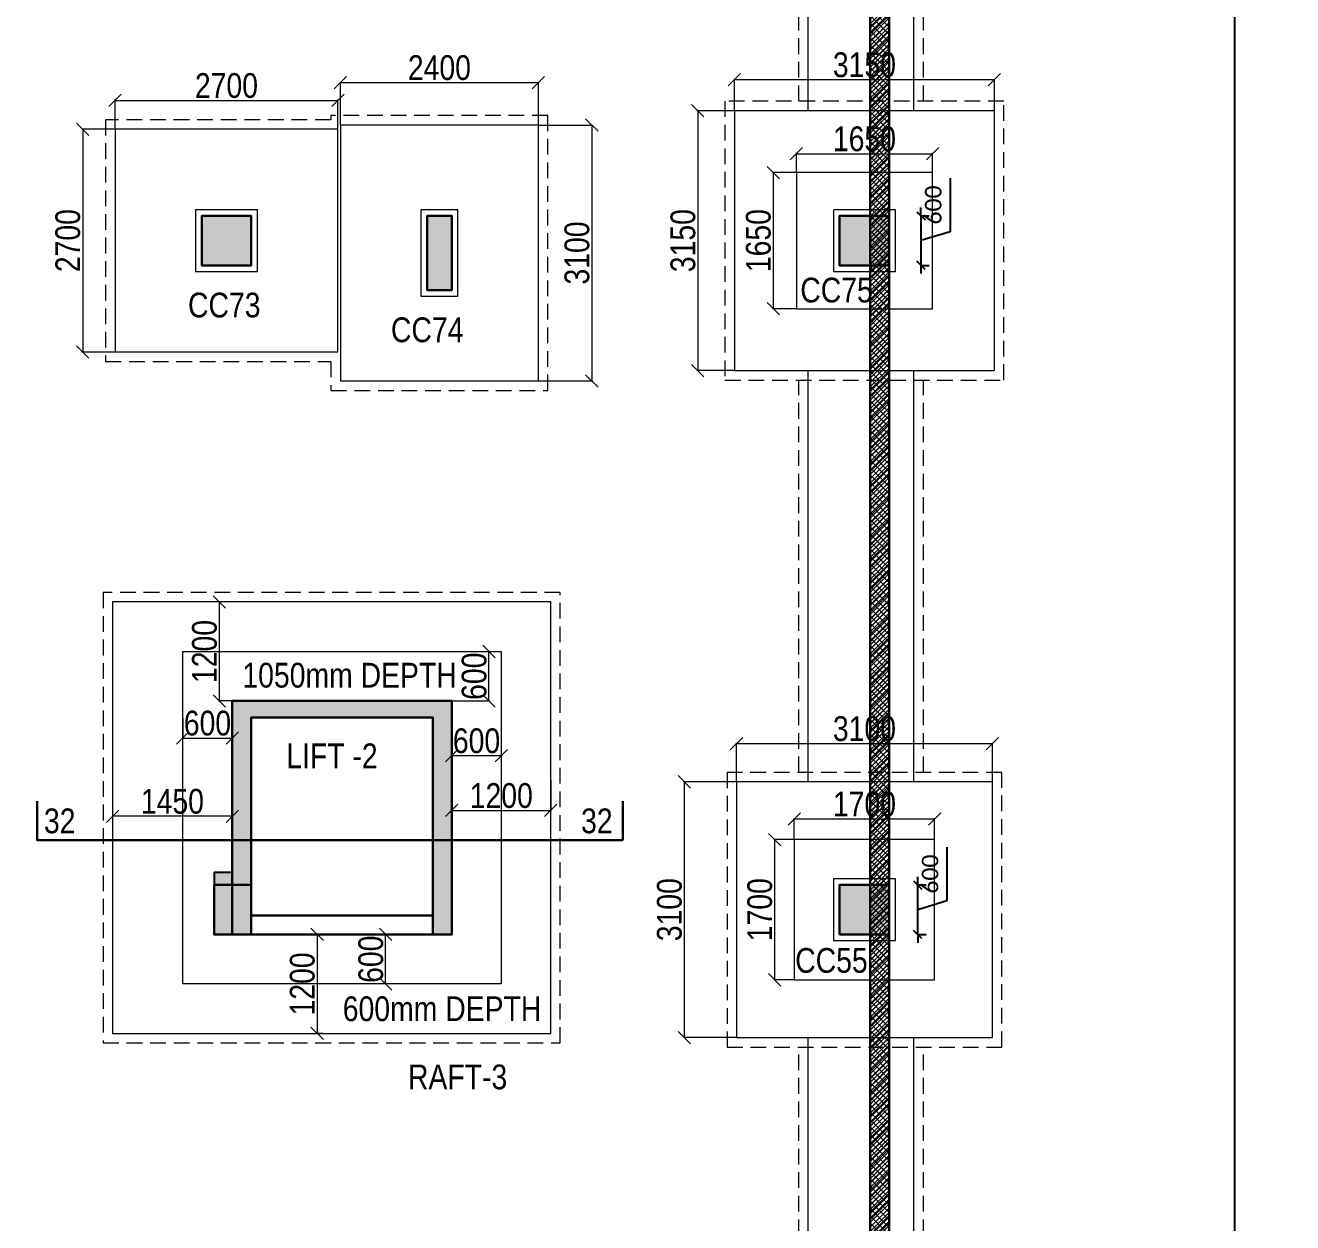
# Model space of a CAD drawing. Header units: millimetres. Extents: x 1112055 to 3390982, y -148532 to 766891.
# Drawn here: x 1983360 to 1998715, y 355322 to 369835 of the extents above; entities that cross this region are included whole.
import ezdxf

# ---------------------------------------------------------------- set-up
doc = ezdxf.new("R2010")
doc.units = ezdxf.units.MM
doc.header["$PDMODE"] = 35
doc.header["$PDSIZE"] = -25
doc.linetypes.add('DASHED2', pattern=[0.375, 0.25, -0.125])
doc.linetypes.add('Hidden', pattern=[9.525, 6.35, -3.175])
for name, color, linetype, lineweight in [('A_COL', 5, 'Continuous', 25), ('A_R.C.C', 5, 'Continuous', 25), ('B COL. NO.', 3, 'Continuous', 20), ('B FINAL COLUMN', 1, 'Continuous', 30), ('B FOOTING', 49, 'Continuous', 20), ('B FOOTING DIM', 234, 'Continuous', 9), ('B HATCH', 250, 'Continuous', 0), ('B P.C.C', 251, 'Continuous', 0), ('B TITLE BLOCK', 250, 'Continuous', 0)]:
    doc.layers.add(name, color=color, linetype=linetype, lineweight=lineweight)
for name, color, linetype, lineweight, true_color in [('A_COL HATCH', 7, 'Continuous', 0, 0xc0c0c0), ('A_R.C.C HATCH', 7, 'Continuous', 0, 0xc0c0c0), ('B Pedestal', 7, 'Continuous', 9, 0x5c8948), ('B-COL HT', 7, 'Continuous', 0, 0x4e4f45)]:
    doc.layers.add(name, color=color, linetype=linetype, lineweight=lineweight, true_color=true_color)
doc.styles.add('Cali', font='calibri.ttf')
doc.styles.add('SWINC', font='swissc.ttf')
doc.dimstyles.new('1.100', dxfattribs={"dimtxt": 200, "dimasz": 100, "dimexe": 100, "dimexo": 100, "dimgap": 100, "dimtad": 1, "dimdec": 0, "dimzin": 0, "dimdsep": 46, "dimtxsty": 'Cali', "dimblk": 'OBLIQUE', "dimcen": 0, "dimdle": 100, "dimclrd": 256, "dimclre": 256, "dimclrt": 3, "dimadec": 0, "dimazin": 0, "dimtfac": 1, "dimtdec": 0, "dimtofl": 0, "dimtmove": 1, "dimatfit": 0, "dimfxl": 100, "dimfxlon": 1, "dimtolj": 1, "dimtzin": 0, "dimlwd": -1, "dimlwe": -1, "dimarcsym": 0})
doc.dimstyles.new('BHOOMI', dxfattribs={"dimtxt": 230, "dimasz": 150, "dimexe": 10, "dimexo": 0, "dimgap": 25, "dimtad": 1, "dimdec": 0, "dimzin": 0, "dimdsep": 46, "dimtxsty": 'SWINC', "dimblk": 'OBLIQUE', "dimcen": 0.09, "dimclrd": 250, "dimclre": 250, "dimclrt": 256, "dimaunit": 1, "dimadec": 3, "dimazin": 0, "dimtfac": 1, "dimtdec": 0, "dimtofl": 0, "dimtmove": 1, "dimatfit": 3, "dimfxl": 100, "dimtolj": 1, "dimtzin": 0, "dimlwd": 9, "dimlwe": 5, "dimarcsym": 0})

# ---------------------------------------------------------------- blocks, each defined once
blk = doc.blocks.new('A$C4824')
at = {"layer": 'A_R.C.C HATCH'}
h = blk.add_hatch(dxfattribs=at)
h.set_pattern_fill('ANSI31', color=256, scale=300, style=0)
h.set_pattern_definition([(45, (33068.957, -102038.65), (-26.516504, 26.516504), [])])
h.paths.add_polyline_path([(37226, 109791), (32724, 109791), (32724, 109205), (0, 109205), (0, 0), (50920, 0), (50920, 39880), (63550, 39880), (63550, 113021), (37226, 112559)])
h.paths.add_polyline_path([(48260, 112523), (44975, 112465), (44975, 109245), (48260, 109244)], flags=16)
h.paths.add_polyline_path([(42405, 109791), (42405, 112420), (37456, 112333), (37456, 109791)], flags=0)
h.paths.add_polyline_path([(42635, 106355), (44065, 106355), (44065, 112449), (42635, 112424)], flags=0)
h.paths.add_polyline_path([(44745, 112461), (44282, 112453), (44282, 99895), (28740, 99895), (28740, 100125), (44065, 100125), (44065, 106125), (28740, 106125), (28740, 106355), (42405, 106355), (42405, 109561), (32954, 109561), (32954, 108975), (230, 108975), (230, 230), (50690, 230), (50690, 40110), (63320, 40110), (63320, 109014), (44745, 109015)], flags=16)
h.paths.add_polyline_path([(55920, 109244), (48490, 109244), (48490, 112527), (55920, 112657)], flags=16)
h.paths.add_polyline_path([(63320, 109244), (63320, 112787), (56145, 112661), (56145, 109244)], flags=16)
at = {"layer": 'A_R.C.C'}
for points in [[(37226, 109791), (32724, 109791), (32724, 109205), (0, 109205), (0, 0), (50920, 0), (50920, 39880), (63550, 39880), (63550, 113021), (37226, 112559)], [(44745, 112461), (44282, 112453), (44282, 99895), (28740, 99895), (28740, 100125), (44065, 100125), (44065, 106125), (28740, 106125), (28740, 106355), (42405, 106355), (42405, 109561), (32954, 109561), (32954, 108975), (230, 108975), (230, 230), (50690, 230), (50690, 40110), (63320, 40110), (63320, 109014), (44745, 109015)]]:
    blk.add_lwpolyline(points, close=True, dxfattribs=at)
blk = doc.blocks.new('A$C17056')
at = {"layer": 'A_COL HATCH'}
for points in [[(-7730, -6600), (-7730, -7200), (-8330, -7200), (-8330, -6600)], [(-5300, -7500), (-5600, -7500), (-5600, -6600), (-5300, -6600)], [(0, -6600), (0, -7200), (-600, -7200), (-600, -6600)], [(-5530, -12680), (-5530, -15310), (-5300, -15310), (-5300, -12480), (-7960, -12480), (-7960, -14560), (-8180, -14560), (-8180, -15310), (-7730, -15310), (-7730, -12680)], [(-600, -15310), (-600, -14710), (0, -14710), (0, -15310)]]:
    blk.add_hatch(color=256, dxfattribs=at).paths.add_polyline_path(points)
at = {"layer": 'A_COL'}
for points in [[(-7730, -6600), (-7730, -7200), (-8330, -7200), (-8330, -6600)], [(-5300, -7500), (-5600, -7500), (-5600, -6600), (-5300, -6600)], [(0, -6600), (0, -7200), (-600, -7200), (-600, -6600)], [(-5530, -12680), (-5530, -15310), (-5300, -15310), (-5300, -12480), (-7960, -12480), (-7960, -14560), (-8180, -14560), (-8180, -15310), (-7730, -15310), (-7730, -12680)], [(-600, -15310), (-600, -14710), (0, -14710), (0, -15310)]]:
    blk.add_lwpolyline(points, close=True, dxfattribs=at)
blk = doc.blocks.new('A$C4b8f6dbc')
at = {"layer": 'A_COL'}
blk.add_blockref('A$C17056', (63550, 115195), dxfattribs=at)
at = {"layer": 'A_R.C.C'}
blk.add_blockref('A$C4824', (0, 8470), dxfattribs=at)
blk = doc.blocks.new('_Oblique')
at = {"color": 0, "linetype": 'ByBlock', "lineweight": -2}
blk.add_line((-0.5, -0.5), (0.5, 0.5), dxfattribs=at)
blk = doc.blocks.new('*D2049')
at = {"layer": 'B FOOTING DIM', "color": 250, "lineweight": 5, "ltscale": 0.5, "transparency": 16777216}
for p, q in [((1992702, 368050), (1992702, 368288)), ((1992702, 368278), (1994352, 368278)), ((1994352, 368050), (1994352, 368288))]:
    blk.add_line(p, q, dxfattribs=at)
at = {"layer": 'Defpoints', "color": 0, "lineweight": 30, "ltscale": 0.5, "transparency": 16777216}
for p in [(1994352, 368278), (1992702, 368050), (1994352, 368050)]:
    blk.add_point(p, dxfattribs=at)
at = {"layer": 'B FOOTING DIM', "color": 250, "lineweight": 5, "ltscale": 0.5, "transparency": 16777216, "xscale": 150, "yscale": 150, "zscale": 150, "rotation": 180}
blk.add_blockref('_Oblique', (1992702, 368278), dxfattribs=at)
at = {"layer": 'B FOOTING DIM', "color": 250, "lineweight": 5, "ltscale": 0.5, "transparency": 16777216, "xscale": 150, "yscale": 150, "zscale": 150}
blk.add_blockref('_Oblique', (1994352, 368278), dxfattribs=at)
at = {"layer": 'B FOOTING DIM', "ltscale": 0.5, "transparency": 16777216, "insert": (1993527, 368457), "char_height": 300, "attachment_point": 5, "style": 'SWINC'}
blk.add_mtext('\\A1;1650', dxfattribs=at)
blk = doc.blocks.new('*D2050')
at = {"layer": 'B FOOTING DIM', "color": 250, "lineweight": 5, "ltscale": 0.5, "transparency": 16777216}
for p, q in [((1992702, 368050), (1992412, 368050)), ((1992422, 368050), (1992422, 366400)), ((1992702, 366400), (1992412, 366400))]:
    blk.add_line(p, q, dxfattribs=at)
at = {"layer": 'Defpoints', "color": 0, "lineweight": 30, "ltscale": 0.5, "transparency": 16777216}
for p in [(1992702, 368050), (1992422, 366400), (1992702, 366400)]:
    blk.add_point(p, dxfattribs=at)
at = {"layer": 'B FOOTING DIM', "color": 250, "lineweight": 5, "ltscale": 0.5, "transparency": 16777216, "xscale": 150, "yscale": 150, "zscale": 150}
for p, rotation in [((1992422, 368050), 90), ((1992422, 366400), 270)]:
    blk.add_blockref('_Oblique', p, dxfattribs=dict(at, rotation=rotation))
at = {"layer": 'B FOOTING DIM', "ltscale": 0.5, "transparency": 16777216, "insert": (1992243, 367225), "char_height": 300, "attachment_point": 5, "rotation": 90, "style": 'SWINC'}
blk.add_mtext('\\A1;1650', dxfattribs=at)
blk = doc.blocks.new('*D2051')
at = {"layer": 'B FOOTING DIM', "color": 250, "lineweight": 5, "ltscale": 0.5, "transparency": 16777216}
for p, q in [((1991952, 368800), (1991952, 369186)), ((1991952, 369176), (1995102, 369176)), ((1995102, 368800), (1995102, 369186))]:
    blk.add_line(p, q, dxfattribs=at)
at = {"layer": 'Defpoints', "color": 0, "lineweight": 30, "ltscale": 0.5, "transparency": 16777216}
for p in [(1995102, 369176), (1991952, 368800), (1995102, 368800)]:
    blk.add_point(p, dxfattribs=at)
at = {"layer": 'B FOOTING DIM', "color": 250, "lineweight": 5, "ltscale": 0.5, "transparency": 16777216, "xscale": 150, "yscale": 150, "zscale": 150, "rotation": 180}
blk.add_blockref('_Oblique', (1991952, 369176), dxfattribs=at)
at = {"layer": 'B FOOTING DIM', "color": 250, "lineweight": 5, "ltscale": 0.5, "transparency": 16777216, "xscale": 150, "yscale": 150, "zscale": 150}
blk.add_blockref('_Oblique', (1995102, 369176), dxfattribs=at)
at = {"layer": 'B FOOTING DIM', "ltscale": 0.5, "transparency": 16777216, "insert": (1993527, 369355), "char_height": 300, "attachment_point": 5, "style": 'SWINC'}
blk.add_mtext('\\A1;3150', dxfattribs=at)
blk = doc.blocks.new('*D2052')
at = {"layer": 'B FOOTING DIM', "color": 250, "lineweight": 5, "ltscale": 0.5, "transparency": 16777216}
for p, q in [((1991952, 368800), (1991498, 368800)), ((1991508, 368800), (1991508, 365650)), ((1991952, 365650), (1991498, 365650))]:
    blk.add_line(p, q, dxfattribs=at)
at = {"layer": 'Defpoints', "color": 0, "lineweight": 30, "ltscale": 0.5, "transparency": 16777216}
for p in [(1991952, 368800), (1991508, 365650), (1991952, 365650)]:
    blk.add_point(p, dxfattribs=at)
at = {"layer": 'B FOOTING DIM', "color": 250, "lineweight": 5, "ltscale": 0.5, "transparency": 16777216, "xscale": 150, "yscale": 150, "zscale": 150}
for p, rotation in [((1991508, 368800), 90), ((1991508, 365650), 270)]:
    blk.add_blockref('_Oblique', p, dxfattribs=dict(at, rotation=rotation))
at = {"layer": 'B FOOTING DIM', "ltscale": 0.5, "transparency": 16777216, "insert": (1991329, 367225), "char_height": 300, "attachment_point": 5, "rotation": 90, "style": 'SWINC'}
blk.add_mtext('\\A1;3150', dxfattribs=at)
blk = doc.blocks.new('*D2060')
at = {"layer": 'B FOOTING DIM', "color": 250, "lineweight": 5, "ltscale": 0.5, "transparency": 16777216}
for p, q in [((1991977, 360665), (1991977, 361139)), ((1991977, 361129), (1995077, 361129)), ((1995077, 360665), (1995077, 361139))]:
    blk.add_line(p, q, dxfattribs=at)
at = {"layer": 'Defpoints', "color": 0, "lineweight": 30, "ltscale": 0.5, "transparency": 16777216}
for p in [(1995077, 361129), (1991977, 360665), (1995077, 360665)]:
    blk.add_point(p, dxfattribs=at)
at = {"layer": 'B FOOTING DIM', "color": 250, "lineweight": 5, "ltscale": 0.5, "transparency": 16777216, "xscale": 150, "yscale": 150, "zscale": 150, "rotation": 180}
blk.add_blockref('_Oblique', (1991977, 361129), dxfattribs=at)
at = {"layer": 'B FOOTING DIM', "color": 250, "lineweight": 5, "ltscale": 0.5, "transparency": 16777216, "xscale": 150, "yscale": 150, "zscale": 150}
blk.add_blockref('_Oblique', (1995077, 361129), dxfattribs=at)
at = {"layer": 'B FOOTING DIM', "ltscale": 0.5, "transparency": 16777216, "insert": (1993527, 361308), "char_height": 300, "attachment_point": 5, "style": 'SWINC'}
blk.add_mtext('\\A1;3100', dxfattribs=at)
blk = doc.blocks.new('*D2061')
at = {"layer": 'B FOOTING DIM', "color": 250, "lineweight": 5, "ltscale": 0.5, "transparency": 16777216}
for p, q in [((1991977, 360665), (1991334, 360665)), ((1991344, 360665), (1991344, 357565)), ((1991977, 357565), (1991334, 357565))]:
    blk.add_line(p, q, dxfattribs=at)
at = {"layer": 'Defpoints', "color": 0, "lineweight": 30, "ltscale": 0.5, "transparency": 16777216}
for p in [(1991977, 360665), (1991344, 357565), (1991977, 357565)]:
    blk.add_point(p, dxfattribs=at)
at = {"layer": 'B FOOTING DIM', "color": 250, "lineweight": 5, "ltscale": 0.5, "transparency": 16777216, "xscale": 150, "yscale": 150, "zscale": 150}
for p, rotation in [((1991344, 360665), 90), ((1991344, 357565), 270)]:
    blk.add_blockref('_Oblique', p, dxfattribs=dict(at, rotation=rotation))
at = {"layer": 'B FOOTING DIM', "ltscale": 0.5, "transparency": 16777216, "insert": (1991165, 359115), "char_height": 300, "attachment_point": 5, "rotation": 90, "style": 'SWINC'}
blk.add_mtext('\\A1;3100', dxfattribs=at)
blk = doc.blocks.new('*D2062')
at = {"layer": 'B FOOTING DIM', "color": 250, "lineweight": 5, "ltscale": 0.5, "transparency": 16777216}
for p, q in [((1992677, 359965), (1992429, 359965)), ((1992439, 359965), (1992439, 358265)), ((1992677, 358265), (1992429, 358265))]:
    blk.add_line(p, q, dxfattribs=at)
at = {"layer": 'Defpoints', "color": 0, "lineweight": 30, "ltscale": 0.5, "transparency": 16777216}
for p in [(1992677, 359965), (1992439, 358265), (1992677, 358265)]:
    blk.add_point(p, dxfattribs=at)
at = {"layer": 'B FOOTING DIM', "color": 250, "lineweight": 5, "ltscale": 0.5, "transparency": 16777216, "xscale": 150, "yscale": 150, "zscale": 150}
for p, rotation in [((1992439, 359965), 90), ((1992439, 358265), 270)]:
    blk.add_blockref('_Oblique', p, dxfattribs=dict(at, rotation=rotation))
at = {"layer": 'B FOOTING DIM', "ltscale": 0.5, "transparency": 16777216, "insert": (1992260, 359115), "char_height": 300, "attachment_point": 5, "rotation": 90, "style": 'SWINC'}
blk.add_mtext('\\A1;1700', dxfattribs=at)
blk = doc.blocks.new('*D2063')
at = {"layer": 'B FOOTING DIM', "color": 250, "lineweight": 5, "ltscale": 0.5, "transparency": 16777216}
for p, q in [((1992677, 359965), (1992677, 360225)), ((1992677, 360215), (1994377, 360215)), ((1994377, 359965), (1994377, 360225))]:
    blk.add_line(p, q, dxfattribs=at)
at = {"layer": 'Defpoints', "color": 0, "lineweight": 30, "ltscale": 0.5, "transparency": 16777216}
for p in [(1994377, 360215), (1992677, 359965), (1994377, 359965)]:
    blk.add_point(p, dxfattribs=at)
at = {"layer": 'B FOOTING DIM', "color": 250, "lineweight": 5, "ltscale": 0.5, "transparency": 16777216, "xscale": 150, "yscale": 150, "zscale": 150, "rotation": 180}
blk.add_blockref('_Oblique', (1992677, 360215), dxfattribs=at)
at = {"layer": 'B FOOTING DIM', "color": 250, "lineweight": 5, "ltscale": 0.5, "transparency": 16777216, "xscale": 150, "yscale": 150, "zscale": 150}
blk.add_blockref('_Oblique', (1994377, 360215), dxfattribs=at)
at = {"layer": 'B FOOTING DIM', "ltscale": 0.5, "transparency": 16777216, "insert": (1993527, 360394), "char_height": 300, "attachment_point": 5, "style": 'SWINC'}
blk.add_mtext('\\A1;1700', dxfattribs=at)
blk = doc.blocks.new('*D1980')
at = {"layer": 'B FOOTING DIM', "color": 250, "lineweight": 5, "ltscale": 0.5, "transparency": 16777216}
for p, q in [((1984447, 368575), (1984447, 368934)), ((1984447, 368924), (1987147, 368924)), ((1987147, 368575), (1987147, 368934))]:
    blk.add_line(p, q, dxfattribs=at)
at = {"layer": 'Defpoints', "color": 0, "lineweight": 30, "ltscale": 0.5, "transparency": 16777216}
for p in [(1987147, 368924), (1984447, 368575), (1987147, 368575)]:
    blk.add_point(p, dxfattribs=at)
at = {"layer": 'B FOOTING DIM', "color": 250, "lineweight": 5, "ltscale": 0.5, "transparency": 16777216, "xscale": 150, "yscale": 150, "zscale": 150, "rotation": 180}
blk.add_blockref('_Oblique', (1984447, 368924), dxfattribs=at)
at = {"layer": 'B FOOTING DIM', "color": 250, "lineweight": 5, "ltscale": 0.5, "transparency": 16777216, "xscale": 150, "yscale": 150, "zscale": 150}
blk.add_blockref('_Oblique', (1987147, 368924), dxfattribs=at)
at = {"layer": 'B FOOTING DIM', "ltscale": 0.5, "transparency": 16777216, "insert": (1985797, 369103), "char_height": 300, "attachment_point": 5, "style": 'SWINC'}
blk.add_mtext('\\A1;2700', dxfattribs=at)
blk = doc.blocks.new('*D1981')
at = {"layer": 'B FOOTING DIM', "color": 250, "lineweight": 5, "ltscale": 0.5, "transparency": 16777216}
for p, q in [((1984447, 368575), (1984045, 368575)), ((1984055, 368575), (1984055, 365875)), ((1984447, 365875), (1984045, 365875))]:
    blk.add_line(p, q, dxfattribs=at)
at = {"layer": 'Defpoints', "color": 0, "lineweight": 30, "ltscale": 0.5, "transparency": 16777216}
for p in [(1984447, 368575), (1984055, 365875), (1984447, 365875)]:
    blk.add_point(p, dxfattribs=at)
at = {"layer": 'B FOOTING DIM', "color": 250, "lineweight": 5, "ltscale": 0.5, "transparency": 16777216, "xscale": 150, "yscale": 150, "zscale": 150}
for p, rotation in [((1984055, 368575), 90), ((1984055, 365875), 270)]:
    blk.add_blockref('_Oblique', p, dxfattribs=dict(at, rotation=rotation))
at = {"layer": 'B FOOTING DIM', "ltscale": 0.5, "transparency": 16777216, "insert": (1983876, 367225), "char_height": 300, "attachment_point": 5, "rotation": 90, "style": 'SWINC'}
blk.add_mtext('\\A1;2700', dxfattribs=at)
blk = doc.blocks.new('*D1982')
at = {"layer": 'B FOOTING DIM', "color": 250, "lineweight": 5, "ltscale": 0.5, "transparency": 16777216}
for p, q in [((1987177, 368625), (1987177, 369151)), ((1987177, 369141), (1989577, 369141)), ((1989577, 368625), (1989577, 369151))]:
    blk.add_line(p, q, dxfattribs=at)
at = {"layer": 'Defpoints', "color": 0, "lineweight": 30, "ltscale": 0.5, "transparency": 16777216}
for p in [(1989577, 369141), (1987177, 368625), (1989577, 368625)]:
    blk.add_point(p, dxfattribs=at)
at = {"layer": 'B FOOTING DIM', "color": 250, "lineweight": 5, "ltscale": 0.5, "transparency": 16777216, "xscale": 150, "yscale": 150, "zscale": 150, "rotation": 180}
blk.add_blockref('_Oblique', (1987177, 369141), dxfattribs=at)
at = {"layer": 'B FOOTING DIM', "color": 250, "lineweight": 5, "ltscale": 0.5, "transparency": 16777216, "xscale": 150, "yscale": 150, "zscale": 150}
blk.add_blockref('_Oblique', (1989577, 369141), dxfattribs=at)
at = {"layer": 'B FOOTING DIM', "ltscale": 0.5, "transparency": 16777216, "insert": (1988377, 369320), "char_height": 300, "attachment_point": 5, "style": 'SWINC'}
blk.add_mtext('\\A1;2400', dxfattribs=at)
blk = doc.blocks.new('*D1983')
at = {"layer": 'B FOOTING DIM', "color": 250, "lineweight": 5, "ltscale": 0.5, "transparency": 16777216}
for p, q in [((1989577, 368625), (1990234, 368625)), ((1990224, 368625), (1990224, 365525)), ((1989577, 365525), (1990234, 365525))]:
    blk.add_line(p, q, dxfattribs=at)
at = {"layer": 'Defpoints', "color": 0, "lineweight": 30, "ltscale": 0.5, "transparency": 16777216}
for p in [(1989577, 368625), (1989577, 365525), (1990224, 365525)]:
    blk.add_point(p, dxfattribs=at)
at = {"layer": 'B FOOTING DIM', "color": 250, "lineweight": 5, "ltscale": 0.5, "transparency": 16777216, "xscale": 150, "yscale": 150, "zscale": 150}
for p, rotation in [((1990224, 368625), 90), ((1990224, 365525), 270)]:
    blk.add_blockref('_Oblique', p, dxfattribs=dict(at, rotation=rotation))
at = {"layer": 'B FOOTING DIM', "ltscale": 0.5, "transparency": 16777216, "insert": (1990045, 367075), "char_height": 300, "attachment_point": 5, "rotation": 90, "style": 'SWINC'}
blk.add_mtext('\\A1;3100', dxfattribs=at)
blk = doc.blocks.new('*D1832')
at = {"layer": 'B FOOTING DIM', "color": 250, "lineweight": 5, "ltscale": 0.5, "transparency": 16777216}
for p, q in [((1985742, 362845), (1985701, 362845)), ((1985711, 361645), (1985711, 362845)), ((1985867, 361645), (1985701, 361645))]:
    blk.add_line(p, q, dxfattribs=at)
at = {"layer": 'Defpoints', "color": 0, "lineweight": 30, "ltscale": 0.5, "transparency": 16777216}
for p in [(1985711, 362845), (1985742, 362845), (1985867, 361645)]:
    blk.add_point(p, dxfattribs=at)
at = {"layer": 'B FOOTING DIM', "color": 250, "lineweight": 5, "ltscale": 0.5, "transparency": 16777216, "xscale": 150, "yscale": 150, "zscale": 150}
for p, rotation in [((1985711, 362845), 90), ((1985711, 361645), 270)]:
    blk.add_blockref('_Oblique', p, dxfattribs=dict(at, rotation=rotation))
at = {"layer": 'B FOOTING DIM', "ltscale": 0.5, "transparency": 16777216, "insert": (1985532, 362245), "char_height": 300, "attachment_point": 5, "rotation": 90, "style": 'SWINC'}
blk.add_mtext('\\A1;1200', dxfattribs=at)
blk = doc.blocks.new('*D1833')
at = {"layer": 'B FOOTING DIM', "color": 250, "lineweight": 5, "ltscale": 0.5, "transparency": 16777216}
for p, q in [((1984417, 360348), (1984417, 360238)), ((1985867, 360248), (1984417, 360248)), ((1985867, 360348), (1985867, 360238))]:
    blk.add_line(p, q, dxfattribs=at)
at = {"layer": 'Defpoints', "color": 0, "lineweight": 30, "ltscale": 0.5, "transparency": 16777216}
for p in [(1984417, 360348), (1984417, 360248), (1985867, 360348)]:
    blk.add_point(p, dxfattribs=at)
at = {"layer": 'B FOOTING DIM', "color": 250, "lineweight": 5, "ltscale": 0.5, "transparency": 16777216, "xscale": 150, "yscale": 150, "zscale": 150, "rotation": 180}
blk.add_blockref('_Oblique', (1984417, 360248), dxfattribs=at)
at = {"layer": 'B FOOTING DIM', "color": 250, "lineweight": 5, "ltscale": 0.5, "transparency": 16777216, "xscale": 150, "yscale": 150, "zscale": 150}
blk.add_blockref('_Oblique', (1985867, 360248), dxfattribs=at)
at = {"layer": 'B FOOTING DIM', "ltscale": 0.5, "transparency": 16777216, "insert": (1985142, 360427), "char_height": 300, "attachment_point": 5, "style": 'SWINC'}
blk.add_mtext('\\A1;1450', dxfattribs=at)
blk = doc.blocks.new('*D2190')
at = {"layer": 'B FOOTING DIM', "color": 250, "lineweight": 5, "ltscale": 0.5, "transparency": 16777216}
for p, q in [((1988527, 360688), (1988527, 360308)), ((1989727, 360688), (1989727, 360308)), ((1988527, 360318), (1989727, 360318))]:
    blk.add_line(p, q, dxfattribs=at)
at = {"layer": 'Defpoints', "color": 0, "lineweight": 30, "ltscale": 0.5, "transparency": 16777216}
for p in [(1988527, 360688), (1989727, 360688), (1989727, 360318)]:
    blk.add_point(p, dxfattribs=at)
at = {"layer": 'B FOOTING DIM', "color": 250, "lineweight": 5, "ltscale": 0.5, "transparency": 16777216, "xscale": 150, "yscale": 150, "zscale": 150, "rotation": 180}
blk.add_blockref('_Oblique', (1988527, 360318), dxfattribs=at)
at = {"layer": 'B FOOTING DIM', "color": 250, "lineweight": 5, "ltscale": 0.5, "transparency": 16777216, "xscale": 150, "yscale": 150, "zscale": 150}
blk.add_blockref('_Oblique', (1989727, 360318), dxfattribs=at)
at = {"layer": 'B FOOTING DIM', "ltscale": 0.5, "transparency": 16777216, "insert": (1989127, 360497), "char_height": 300, "attachment_point": 5, "style": 'SWINC'}
blk.add_mtext('\\A1;1200', dxfattribs=at)
blk = doc.blocks.new('*D2198')
at = {"layer": 'B FOOTING DIM', "color": 250, "lineweight": 5, "ltscale": 0.5, "transparency": 16777216}
for p, q in [((1986966, 358815), (1986886, 358815)), ((1986896, 358815), (1986896, 357615)), ((1986966, 357615), (1986886, 357615))]:
    blk.add_line(p, q, dxfattribs=at)
at = {"layer": 'Defpoints', "color": 0, "lineweight": 30, "ltscale": 0.5, "transparency": 16777216}
for p in [(1986966, 358815), (1986896, 357615), (1986966, 357615)]:
    blk.add_point(p, dxfattribs=at)
at = {"layer": 'B FOOTING DIM', "color": 250, "lineweight": 5, "ltscale": 0.5, "transparency": 16777216, "xscale": 150, "yscale": 150, "zscale": 150}
for p, rotation in [((1986896, 358815), 90), ((1986896, 357615), 270)]:
    blk.add_blockref('_Oblique', p, dxfattribs=dict(at, rotation=rotation))
at = {"layer": 'B FOOTING DIM', "ltscale": 0.5, "transparency": 16777216, "insert": (1986717, 358215), "char_height": 300, "attachment_point": 5, "rotation": 90, "style": 'SWINC'}
blk.add_mtext('\\A1;1200', dxfattribs=at)
blk = doc.blocks.new('*D1850')
at = {"layer": 'B FOOTING DIM', "color": 250, "lineweight": 5, "ltscale": 0.5, "transparency": 16777216}
for p, q in [((1987726, 358815), (1987736, 358815)), ((1987726, 358215), (1987726, 358815)), ((1987726, 358215), (1987736, 358215))]:
    blk.add_line(p, q, dxfattribs=at)
at = {"layer": 'Defpoints', "color": 0, "lineweight": 30, "ltscale": 0.5, "transparency": 16777216}
for p in [(1987726, 358815), (1987726, 358815), (1987726, 358215)]:
    blk.add_point(p, dxfattribs=at)
at = {"layer": 'B FOOTING DIM', "color": 250, "lineweight": 5, "ltscale": 0.5, "transparency": 16777216, "xscale": 150, "yscale": 150, "zscale": 150}
for p, rotation in [((1987726, 358815), 90), ((1987726, 358215), 270)]:
    blk.add_blockref('_Oblique', p, dxfattribs=dict(at, rotation=rotation))
at = {"layer": 'B FOOTING DIM', "ltscale": 0.5, "transparency": 16777216, "insert": (1987547, 358515), "char_height": 300, "attachment_point": 5, "rotation": 90, "style": 'SWINC'}
blk.add_mtext('\\A1;600', dxfattribs=at)
blk = doc.blocks.new('*D1851')
at = {"layer": 'B FOOTING DIM', "color": 250, "lineweight": 5, "ltscale": 0.5, "transparency": 16777216}
for p, q in [((1985267, 361438), (1985267, 361186)), ((1985867, 361438), (1985867, 361186)), ((1985267, 361196), (1985867, 361196))]:
    blk.add_line(p, q, dxfattribs=at)
at = {"layer": 'Defpoints', "color": 0, "lineweight": 30, "ltscale": 0.5, "transparency": 16777216}
for p in [(1985267, 361438), (1985867, 361438), (1985867, 361196)]:
    blk.add_point(p, dxfattribs=at)
at = {"layer": 'B FOOTING DIM', "color": 250, "lineweight": 5, "ltscale": 0.5, "transparency": 16777216, "xscale": 150, "yscale": 150, "zscale": 150, "rotation": 180}
blk.add_blockref('_Oblique', (1985267, 361196), dxfattribs=at)
at = {"layer": 'B FOOTING DIM', "color": 250, "lineweight": 5, "ltscale": 0.5, "transparency": 16777216, "xscale": 150, "yscale": 150, "zscale": 150}
blk.add_blockref('_Oblique', (1985867, 361196), dxfattribs=at)
at = {"layer": 'B FOOTING DIM', "ltscale": 0.5, "transparency": 16777216, "insert": (1985567, 361375), "char_height": 300, "attachment_point": 5, "style": 'SWINC'}
blk.add_mtext('\\A1;600', dxfattribs=at)
blk = doc.blocks.new('*D1852')
at = {"layer": 'B FOOTING DIM', "color": 250, "lineweight": 5, "ltscale": 0.5, "transparency": 16777216}
for p, q in [((1988527, 361224), (1988527, 360972)), ((1989127, 361224), (1989127, 360972)), ((1989127, 360982), (1988527, 360982))]:
    blk.add_line(p, q, dxfattribs=at)
at = {"layer": 'Defpoints', "color": 0, "lineweight": 30, "ltscale": 0.5, "transparency": 16777216}
for p in [(1988527, 361224), (1989127, 361224), (1988527, 360982)]:
    blk.add_point(p, dxfattribs=at)
at = {"layer": 'B FOOTING DIM', "color": 250, "lineweight": 5, "ltscale": 0.5, "transparency": 16777216, "xscale": 150, "yscale": 150, "zscale": 150, "rotation": 180}
blk.add_blockref('_Oblique', (1988527, 360982), dxfattribs=at)
at = {"layer": 'B FOOTING DIM', "color": 250, "lineweight": 5, "ltscale": 0.5, "transparency": 16777216, "xscale": 150, "yscale": 150, "zscale": 150}
blk.add_blockref('_Oblique', (1989127, 360982), dxfattribs=at)
at = {"layer": 'B FOOTING DIM', "ltscale": 0.5, "transparency": 16777216, "insert": (1988827, 361161), "char_height": 300, "attachment_point": 5, "style": 'SWINC'}
blk.add_mtext('\\A1;600', dxfattribs=at)
blk = doc.blocks.new('*D1899')
at = {"layer": 'B FOOTING DIM', "color": 250, "lineweight": 5, "ltscale": 0.5, "transparency": 16777216}
for p, q in [((1988527, 362245), (1988988, 362245)), ((1988978, 361645), (1988978, 362245)), ((1988527, 361645), (1988988, 361645))]:
    blk.add_line(p, q, dxfattribs=at)
at = {"layer": 'Defpoints', "color": 0, "lineweight": 30, "ltscale": 0.5, "transparency": 16777216}
for p in [(1988527, 362245), (1988978, 362245), (1988527, 361645)]:
    blk.add_point(p, dxfattribs=at)
at = {"layer": 'B FOOTING DIM', "color": 250, "lineweight": 5, "ltscale": 0.5, "transparency": 16777216, "xscale": 150, "yscale": 150, "zscale": 150}
for p, rotation in [((1988978, 362245), 90), ((1988978, 361645), 270)]:
    blk.add_blockref('_Oblique', p, dxfattribs=dict(at, rotation=rotation))
at = {"layer": 'B FOOTING DIM', "ltscale": 0.5, "transparency": 16777216, "insert": (1988799, 361945), "char_height": 300, "attachment_point": 5, "rotation": 90, "style": 'SWINC'}
blk.add_mtext('\\A1;600', dxfattribs=at)
blk = doc.blocks.new('*D3073')
at = {"transparency": 16777216}
for p, q in [((1998010, 376514), (1998010, 332180)), ((1998010, 376414), (1998110, 376414)), ((1998010, 332280), (1998110, 332280))]:
    blk.add_line(p, q, dxfattribs=at)
at = {"layer": 'Defpoints', "color": 0, "transparency": 16777216}
for p in [(1993597, 376414), (1993597, 332280), (1998010, 332280)]:
    blk.add_point(p, dxfattribs=at)
at = {"transparency": 16777216, "xscale": 100, "yscale": 100, "zscale": 100}
for p, rotation in [((1998010, 376414), 90), ((1998010, 332280), 270)]:
    blk.add_blockref('_Oblique', p, dxfattribs=dict(at, rotation=rotation))
at = {"color": 3, "transparency": 16777216, "insert": (1997808, 354347), "char_height": 200, "attachment_point": 5, "rotation": 90, "style": 'Cali'}
blk.add_mtext('\\A1;44134', dxfattribs=at)
blk = doc.blocks.new('*D3078')
at = {"transparency": 16777216}
for p, q in [((1994526, 359873), (1994526, 359221)), ((1994173, 359415), (1994173, 359515)), ((1994173, 359415), (1994273, 359415)), ((1994173, 358815), (1994173, 359415)), ((1994526, 359221), (1994173, 359115)), ((1994173, 358815), (1994273, 358815)), ((1994173, 358815), (1994173, 358715))]:
    blk.add_line(p, q, dxfattribs=at)
at = {"layer": 'Defpoints', "color": 0, "transparency": 16777216}
for p in [(1993827, 359415), (1994173, 359415), (1993827, 358815)]:
    blk.add_point(p, dxfattribs=at)
at = {"transparency": 16777216, "xscale": 100, "yscale": 100, "zscale": 100}
for p, rotation in [((1994173, 359415), 270), ((1994173, 358815), 90)]:
    blk.add_blockref('_Oblique', p, dxfattribs=dict(at, rotation=rotation))
at = {"color": 3, "transparency": 16777216, "insert": (1994323, 359547), "char_height": 200, "attachment_point": 5, "rotation": 90, "style": 'Cali'}
blk.add_mtext('\\A1;600', dxfattribs=at)
blk = doc.blocks.new('*D3079')
at = {"transparency": 16777216}
for p, q in [((1994564, 367983), (1994564, 367331)), ((1994211, 367525), (1994211, 367625)), ((1994211, 367525), (1994311, 367525)), ((1994211, 367525), (1994211, 366925)), ((1994564, 367331), (1994211, 367225)), ((1994211, 366925), (1994311, 366925)), ((1994211, 366925), (1994211, 366825))]:
    blk.add_line(p, q, dxfattribs=at)
at = {"layer": 'Defpoints', "color": 0, "transparency": 16777216}
for p in [(1993827, 367525), (1993827, 366925), (1994211, 366925)]:
    blk.add_point(p, dxfattribs=at)
at = {"transparency": 16777216, "xscale": 100, "yscale": 100, "zscale": 100}
for p, rotation in [((1994211, 367525), 270), ((1994211, 366925), 90)]:
    blk.add_blockref('_Oblique', p, dxfattribs=dict(at, rotation=rotation))
at = {"color": 3, "transparency": 16777216, "insert": (1994361, 367657), "char_height": 200, "attachment_point": 5, "rotation": 90, "style": 'Cali'}
blk.add_mtext('\\A1;600', dxfattribs=at)

msp = doc.modelspace()

# ---------------------------------------------------------------- hatches: boundary and pattern name
at = {"layer": 'B HATCH', "lineweight": 0}
h = msp.add_hatch(dxfattribs=at)
h.set_pattern_fill('ANSI37', color=250, scale=20, style=0)
h.set_pattern_definition([(45, (216966.357, -141945.74), (-44.9012806, 44.9012806), []), (135, (216966.357, -141945.74), (-44.9012806, -44.9012806), [])])
h.paths.add_polyline_path([(1993596.9, 376644.1), (1993596.9, 380187.1), (1986421.9, 380061.1), (1986421.9, 376644.3)], flags=16)
h.paths.add_polyline_path([(1967732.9, 377190.9), (1972681.9, 377190.9), (1972681.9, 379819.8), (1967732.9, 379732.9)], flags=16)
h.paths.add_polyline_path([(1974571.9, 379853.2), (1975021.9, 379861.1), (1975021.9, 376643.9), (1974571.9, 376643.9)], flags=16)
h.paths.add_polyline_path([(1930506.9, 376375.7), (1930506.9, 267630.1), (1980966.9, 267630.1), (1980966.9, 307510.1), (1993596.9, 307510.1), (1993596.9, 376414.1), (1974558.5, 376414.7), (1974558.5, 373755.1), (1974341.9, 373755.1), (1974341.9, 379849.1), (1972911.9, 379824), (1972911.9, 373755.1), (1972681.9, 373755.1), (1972681.9, 376960.9), (1963230.9, 376960.9), (1963230.9, 376375.7)], flags=16)
h.paths.add_polyline_path([(1986196.6, 380057.2), (1986196.6, 376644.4), (1978766.9, 376644.6), (1978766.9, 379926.8)], flags=16)
h.paths.add_polyline_path([(1975251.9, 376644.7), (1975251.9, 379865.1), (1978536.9, 379922.8), (1978536.9, 376644.6)], flags=16)
h.paths.add_polyline_path([(1963000.9, 376605.7), (1930276.9, 376605.7), (1930276.9, 267400.1), (1981196.9, 267400.1), (1981196.9, 307280.1), (1993826.9, 307280.1), (1993826.9, 380421.1), (1967502.9, 379959.1), (1967502.9, 377190.9), (1963000.9, 377190.9)])
at = {"layer": 'B-COL HT', "lineweight": 0}
h = msp.add_hatch(color=250, dxfattribs=at)
h.dxf.hatch_style = 1
h.paths.add_polyline_path([(1985496.9, 366925.1), (1986096.9, 366925.1), (1986096.9, 367525.1), (1985496.9, 367525.1)])
h = msp.add_hatch(color=250, dxfattribs=at)
h.dxf.hatch_style = 1
h.paths.add_polyline_path([(1988526.9, 367525.1), (1988226.9, 367525.1), (1988226.9, 366624.9), (1988526.9, 366624.9)])
h = msp.add_hatch(color=250, dxfattribs=at)
h.dxf.hatch_style = 1
h.paths.add_polyline_path([(1993226.9, 366925.1), (1993826.9, 366925.1), (1993826.9, 367525.1), (1993226.9, 367525.1)])
h = msp.add_hatch(color=250, dxfattribs=at)
h.dxf.hatch_style = 1
h.paths.add_polyline_path([(1988296.9, 358815.1), (1988526.9, 358815.1), (1988526.9, 361645.1), (1985866.9, 361645.1), (1985866.9, 358815.1), (1986096.9, 358815.1), (1986096.9, 361445.1), (1988296.9, 361445.1)])
h = msp.add_hatch(color=250, dxfattribs=at)
h.dxf.hatch_style = 1
h.paths.add_polyline_path([(1985646.9, 359415.1), (1986096.9, 359415.1), (1986096.9, 358815.1), (1985646.9, 358815.1)])
h = msp.add_hatch(color=250, dxfattribs=at)
h.dxf.hatch_style = 1
h.paths.add_polyline_path([(1993226.9, 358815.1), (1993826.9, 358815.1), (1993826.9, 359415.1), (1993226.9, 359415.1)])

# ---------------------------------------------------------------- linework, layer by layer
at = {"color": 16, "linetype": 'DASHED2', "lineweight": 30, "ltscale": 2500}
msp.add_lwpolyline([(1941476.9, 332280.1), (1993826.9, 332280.1), (1993826.9, 374125.1), (1941476.9, 374125.1)], close=True, dxfattribs=at)
at = {"color": 6, "lineweight": 30}
msp.add_lwpolyline([(1983503.3, 360429.8), (1983503.3, 359959.8), (1990598.1, 359959.8), (1990598.1, 360429.8)], dxfattribs=at)
at = {"layer": 'B FINAL COLUMN'}
for p, q in [((1986096.9, 359045.1), (1988296.9, 359045.1)), ((1986096.9, 358815.1), (1988296.9, 358815.1))]:
    msp.add_line(p, q, dxfattribs=at)
at = {"layer": 'B FINAL COLUMN', "color": 16, "lineweight": 30}
msp.add_lwpolyline([(1963000.9, 376605.7), (1930276.9, 376605.7), (1930276.9, 267400.1), (1981196.9, 267400.1), (1981196.9, 307280.1), (1993826.9, 307280.1), (1993826.9, 380421.1), (1967502.9, 379959.1), (1967502.9, 377190.9), (1963000.9, 377190.9), (1963000.9, 376605.7)], dxfattribs=at)
msp.add_lwpolyline([(1930506.9, 267630.1), (1980966.9, 267630.1), (1980966.9, 307510.1), (1993596.9, 307510.1), (1993596.9, 376414.1), (1974558.5, 376414.7), (1974558.5, 373755.1), (1974341.9, 373755.1), (1974341.9, 379849.1), (1972911.9, 379824), (1972911.9, 373755.1), (1972681.9, 373755.1), (1972681.9, 376960.9), (1963230.9, 376960.9), (1963230.9, 376375.7), (1930506.9, 376375.7)], close=True, dxfattribs=at)
at = {"layer": 'B FINAL COLUMN'}
for points in [[(1985496.9, 366925.1), (1986096.9, 366925.1), (1986096.9, 367525.1), (1985496.9, 367525.1)], [(1988526.9, 367525.1), (1988226.9, 367525.1), (1988226.9, 366624.9), (1988526.9, 366624.9)], [(1993226.9, 366925.1), (1993826.9, 366925.1), (1993826.9, 367525.1), (1993226.9, 367525.1)], [(1985646.9, 359415.1), (1986096.9, 359415.1), (1986096.9, 358815.1), (1985646.9, 358815.1)], [(1993226.9, 358815.1), (1993826.9, 358815.1), (1993826.9, 359415.1), (1993226.9, 359415.1)]]:
    msp.add_lwpolyline(points, close=True, dxfattribs=at)
msp.add_lwpolyline([(1988296.9, 358815.1), (1988526.9, 358815.1), (1988526.9, 361645.1), (1985866.9, 361645.1), (1985866.9, 358815.1), (1986096.9, 358815.1), (1986096.9, 361445.1), (1988296.9, 361445.1), (1988296.9, 358815.1)], dxfattribs=at)
at = {"layer": 'B FOOTING'}
for points in [[(1992846.9, 368800.1), (1992846.9, 372625.1)], [(1994126.9, 368800.1), (1994126.9, 372625.1)], [(1992846.9, 360665.1), (1992846.9, 365650.1)], [(1994126.9, 360665.1), (1994126.9, 365650.1)], [(1992846.9, 351055.1), (1992846.9, 357565.1)], [(1994126.9, 351055.1), (1994126.9, 357565.1)]]:
    msp.add_lwpolyline(points, dxfattribs=at)
for points in [[(1991951.9, 365650.1), (1995101.9, 365650.1), (1995101.9, 368800.1), (1991951.9, 368800.1)], [(1984446.9, 365875.1), (1987146.9, 365875.1), (1987146.9, 368575.1), (1984446.9, 368575.1)], [(1987176.9, 365525), (1989576.9, 365525), (1989576.9, 368625), (1987176.9, 368625)], [(1992701.9, 366400.1), (1994351.9, 366400.1), (1994351.9, 368050.1), (1992701.9, 368050.1)], [(1984416.9, 357615.1), (1989726.9, 357615.1), (1989726.9, 362845.1), (1984416.9, 362845.1)], [(1991976.9, 357565.1), (1995076.9, 357565.1), (1995076.9, 360665.1), (1991976.9, 360665.1)], [(1992676.9, 358265.1), (1994376.9, 358265.1), (1994376.9, 359965.1), (1992676.9, 359965.1)]]:
    msp.add_lwpolyline(points, close=True, dxfattribs=at)
at = {"layer": 'B FOOTING', "color": 4}
msp.add_lwpolyline([(1985266.9, 362245.1), (1989126.9, 362245.1), (1989126.9, 358215.1), (1985266.9, 358215.1)], close=True, dxfattribs=at)
at = {"layer": 'B P.C.C', "color": 250, "linetype": 'Hidden', "lineweight": 0, "ltscale": 30}
for points in [[(1992731.9, 368915.1), (1992731.9, 372510.1)], [(1994241.9, 368915.1), (1994241.9, 372510.1)], [(1987061.9, 365760.1), (1987061.9, 365410), (1989691.9, 365410), (1989691.9, 368740), (1987061.9, 368740), (1987061.9, 368690.1), (1984331.9, 368690.1), (1984331.9, 365760.1), (1987061.9, 365760.1)], [(1992731.9, 360780.1), (1992731.9, 365535.1)], [(1994241.9, 360780.1), (1994241.9, 365535.1)], [(1992731.9, 351170.1), (1992731.9, 357450.1)], [(1994241.9, 351170.1), (1994241.9, 357450.1)]]:
    msp.add_lwpolyline(points, dxfattribs=at)
for points in [[(1991836.9, 365535.1), (1995216.9, 365535.1), (1995216.9, 368915.1), (1991836.9, 368915.1)], [(1984301.9, 357500.1), (1989841.9, 357500.1), (1989841.9, 362960.1), (1984301.9, 362960.1)], [(1991861.9, 357450.1), (1995191.9, 357450.1), (1995191.9, 360780.1), (1991861.9, 360780.1)]]:
    msp.add_lwpolyline(points, close=True, dxfattribs=at)
at = {"layer": 'B Pedestal', "color": 87, "lineweight": 9}
for points in [[(1985421.9, 366850.1), (1986171.9, 366850.1), (1986171.9, 367600.1), (1985421.9, 367600.1)], [(1988601.9, 367600.1), (1988151.9, 367600.1), (1988151.9, 366549.9), (1988601.9, 366549.9)], [(1993151.9, 366850.1), (1993901.9, 366850.1), (1993901.9, 367600.1), (1993151.9, 367600.1)], [(1993151.9, 358740.1), (1993901.9, 358740.1), (1993901.9, 359490.1), (1993151.9, 359490.1)]]:
    msp.add_lwpolyline(points, close=True, dxfattribs=at)

# ---------------------------------------------------------------- block references
at = {"layer": 'B FOOTING'}
msp.add_blockref('A$C4b8f6dbc', (1930276.9, 258930.1), dxfattribs=at)

# ---------------------------------------------------------------- texts
at = {"color": 6, "lineweight": 30, "style": 'SWINC'}
for s, p in [('32', (1983585.7, 360041.9)), ('32', (1990093.5, 360041.9)), ('RAFT-3', (1987996.3, 356938.2))]:
    msp.add_text(s, height=300, dxfattribs=at).set_placement(p)
at = {"layer": 'B COL. NO.', "style": 'SWINC'}
for s, p in [('CC75', (1992750.1, 366475.6)), ('CC73', (1985331.3, 366294.1)), ('CC74', (1987790.1, 365994)), ('LIFT -2', (1986521.2, 360830)), ('CC55', (1992688.5, 358350.6))]:
    msp.add_text(s, height=300, dxfattribs=at).set_placement(p)
at = {"layer": 'B FOOTING', "color": 4, "style": 'SWINC'}
msp.add_text('1050mm DEPTH', height=300, dxfattribs=at).set_placement((1985990.1, 361807.4))
at = {"layer": 'B FOOTING', "color": 5, "style": 'SWINC'}
msp.add_text('600mm DEPTH', height=300, dxfattribs=at).set_placement((1987206.3, 357764.3))
at = {"layer": 'B TITLE BLOCK', "color": 251, "insert": (2074058.6, 356444.4), "char_height": 102.949, "attachment_point": 2, "style": 'SWINC'}
msp.add_mtext_dynamic_manual_height_columns('\\pxsm1,qj;{\\fBankGothic Lt BT|b0|i0|c0|p34;BHOOMI\\P\\ps*,q*;\\fGost|b0|i0|c0|p2;\\H0.8x;- CONSULTANTS -\\C1; }', width=269189.959, gutter_width=0, heights=[37864.6], dxfattribs=at)

# ---------------------------------------------------------------- dimensions: what is measured, and where the dimension line sits
for base, p1, p2, picture, middle in [((1998010.1, 332280.1), (1993596.9, 376414.1), (1993596.9, 332280.1), '*D3073', (1997807.7, 354347.1)), ((1994211.2, 366925.1), (1993826.9, 367525.1), (1993826.9, 366925.1), '*D3079', (1994361.2, 367430.8)), ((1994173.5, 359415.1), (1993826.9, 358815.1), (1993826.9, 359415.1), '*D3078', (1994323.5, 359320.8))]:
    dim = msp.add_linear_dim(base=base, p1=p1, p2=p2, angle=90, dimstyle='1.100', override={"dimfxl": 0.18, "dimarcsym": 2})
    dim.commit()
    dim.dimension.update_dxf_attribs({"geometry": picture, "text_midpoint": middle})
at = {"layer": 'B FOOTING DIM', "color": 250, "ltscale": 0.5}
for base, p1, p2, picture, middle in [((1989576.9, 369141.3), (1987176.9, 368625), (1989576.9, 368625), '*D1982', (1988376.9, 369320.5)), ((1995101.9, 369176.3), (1991951.9, 368800.1), (1995101.9, 368800.1), '*D2051', (1993526.9, 369355.3)), ((1987146.9, 368924.2), (1984446.9, 368575.1), (1987146.9, 368575.1), '*D1980', (1985796.9, 369103.3)), ((1994351.9, 368278.3), (1992701.9, 368050.1), (1994351.9, 368050.1), '*D2049', (1993526.9, 368457.3)), ((1995076.9, 361128.6), (1991976.9, 360665.1), (1995076.9, 360665.1), '*D2060', (1993526.9, 361307.6)), ((1989726.9, 360318.2), (1988526.9, 360688.2), (1989726.9, 360688.2), '*D2190', (1989126.9, 360497.4)), ((1984416.9, 360248.2), (1985866.9, 360348.2), (1984416.9, 360348.2), '*D1833', (1985141.9, 360427.2)), ((1994376.9, 360215.4), (1992676.9, 359965.1), (1994376.9, 359965.1), '*D2063', (1993526.9, 360394.4))]:
    dim = msp.add_linear_dim(base=base, p1=p1, p2=p2, dimstyle='BHOOMI', override={"dimtxt": 300, "dimlwd": 5}, dxfattribs=at)
    dim.commit()
    dim.dimension.update_dxf_attribs({"geometry": picture, "text_midpoint": middle})
for base, p1, p2, picture, middle in [((1991508, 365650.1), (1991951.9, 368800.1), (1991951.9, 365650.1), '*D2052', (1991329, 367225.1)), ((1990224.3, 365525), (1989576.9, 368625), (1989576.9, 365525), '*D1983', (1990045.3, 367075)), ((1984054.9, 365875.1), (1984446.9, 368575.1), (1984446.9, 365875.1), '*D1981', (1983875.7, 367225.1)), ((1992422.3, 366400.1), (1992701.9, 368050.1), (1992701.9, 366400.1), '*D2050', (1992243.3, 367225.1)), ((1985711.3, 362845.1), (1985866.9, 361645.1), (1985741.9, 362845.1), '*D1832', (1985532.1, 362245.1)), ((1991344.4, 357565.1), (1991976.9, 360665.1), (1991976.9, 357565.1), '*D2061', (1991165.4, 359115.1)), ((1992439.3, 358265.1), (1992676.9, 359965.1), (1992676.9, 358265.1), '*D2062', (1992260.3, 359115.1)), ((1986896.3, 357615.1), (1986966.3, 358815.1), (1986966.3, 357615.1), '*D2198', (1986717.1, 358215.1))]:
    dim = msp.add_linear_dim(base=base, p1=p1, p2=p2, angle=90, dimstyle='BHOOMI', override={"dimtxt": 300, "dimlwd": 5}, dxfattribs=at)
    dim.commit()
    dim.dimension.update_dxf_attribs({"geometry": picture, "text_midpoint": middle})
for base, p1, p2, angle, picture, middle in [((1988978, 362245.1), (1988526.9, 361645.1), (1988526.9, 362245.1), 90, '*D1899', (1988978, 361945.1)), ((1988526.9, 360981.7), (1989126.9, 361223.6), (1988526.9, 361223.6), 180, '*D1852', (1988826.9, 360981.7)), ((1987726.3, 358815.1), (1987726.3, 358215.1), (1987726.3, 358815.1), 90, '*D1850', (1987726.3, 358515.1))]:
    dim = msp.add_linear_dim(base=base, p1=p1, p2=p2, angle=angle, dimstyle='BHOOMI', override={"dimtxt": 300, "dimlwd": 5}, dxfattribs=at)
    dim.commit()
    dim.dimension.update_dxf_attribs({"geometry": picture, "text_midpoint": middle, "dimtype": 128})
dim = msp.add_linear_dim(base=(1985866.9, 361196.3), p1=(1985266.9, 361438.2), p2=(1985866.9, 361438.2), dimstyle='BHOOMI', override={"dimtxt": 300, "dimlwd": 5}, dxfattribs=at)
dim.commit()
dim.dimension.update_dxf_attribs({"geometry": '*D1851', "text_midpoint": (1985566.9, 361196.3), "dimtype": 128})

doc.saveas('drawing.dxf')
